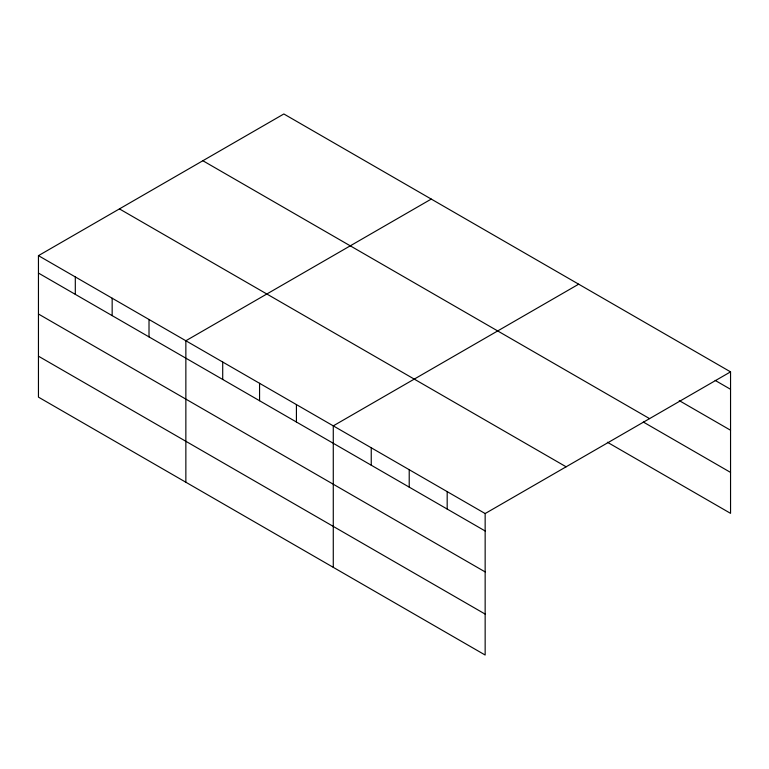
<?xml version="1.0" encoding="UTF-8"?>
<svg xmlns="http://www.w3.org/2000/svg" width="769" height="769" viewBox="0 0 769 769"><rect width="100%" height="100%" fill="white"/><g stroke="black" fill="none" stroke-linecap="round" stroke-linejoin="round"><path stroke-width="1.15" d="M485.152 571.915L485.152 513.548L38.45 255.654L38.45 397.131L485.152 655.025L485.152 571.915L38.45 314.012M38.45 255.654L283.848 113.975L730.55 371.869L730.55 513.346L607.404 442.252M431.255 199.075L185.858 340.754L185.858 482.23M578.673 284.184L333.275 425.863L333.275 567.339M485.152 513.548L730.55 371.869M715.16 380.405L730.55 389.297M679.238 400.611L730.55 430.236M202.862 160.731L649.565 418.624M643.326 422.046L730.55 472.406M119.435 208.899L566.138 466.802M38.45 273.072L485.152 530.975M38.45 356.191L485.152 614.085M447.183 491.631L447.183 509.049M409.214 469.705L409.214 487.133M371.244 447.789L371.244 465.207M296.421 404.59L296.421 422.008M259.566 383.308L259.566 400.736M222.712 362.036L222.712 379.453M149.013 319.481L149.013 336.899M112.159 298.209L112.159 315.626M75.304 276.927L75.304 294.344"/></g></svg>
